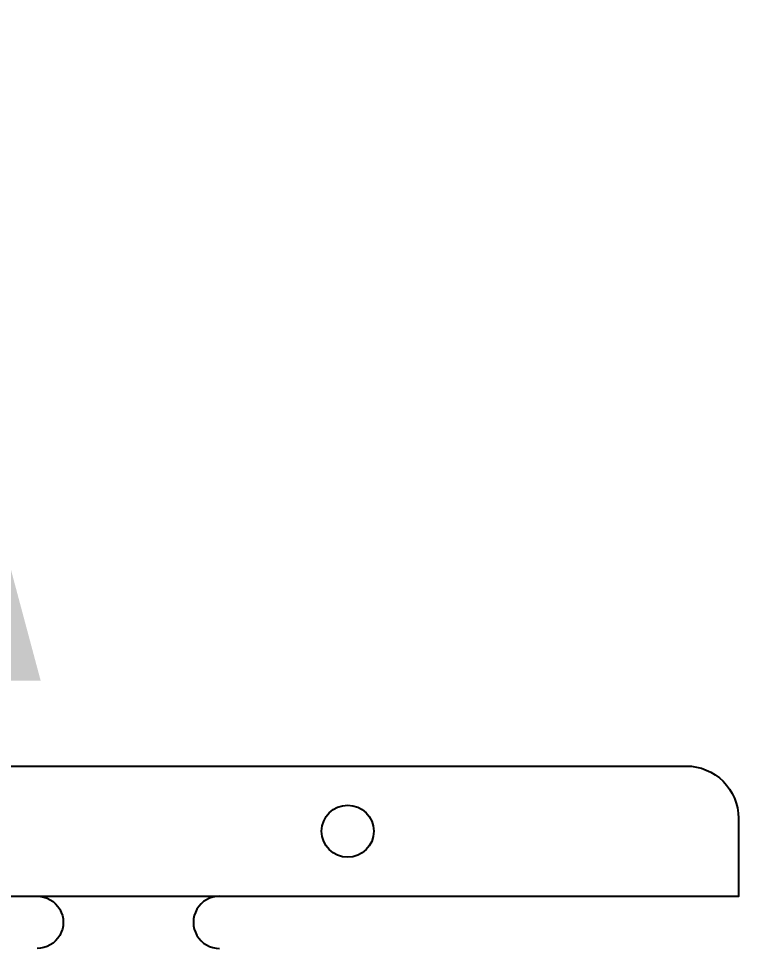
# Model space of a CAD drawing. Extents: x -91 to 88, y -70 to 91.
# Drawn here: x 53.86 to 81.5, y 52.5 to 88.17 of the extents above; entities that cross this region are included whole.
import ezdxf

# ---------------------------------------------------------------- set-up
doc = ezdxf.new("R2010")
doc.units = 0
doc.layers.add('BG_OUTLINE', color=254, linetype='CONTINUOUS')
doc.layers.add('PIN_TOP', color=94, linetype='CONTINUOUS')

msp = doc.modelspace()

# ---------------------------------------------------------------- linework, layer by layer
at = {"layer": 'BG_OUTLINE'}
for points in [[(-65.731136, 54.500018), (-90.532204, 54.500018), (-90.532204, 57.500012, -0.414214), (-88.532208, 59.500008), (79.499968, 59.500008, -0.414214), (81.499964, 57.500012), (81.499964, 54.500018), (-10.026904, 54.500018)], [(54.578504, 54.503828, -1.000016), (54.578504, 52.503832)], [(61.577982, 54.503828, 1.000016), (61.577982, 52.503832)]]:
    msp.add_lwpolyline(points, format="xyb", dxfattribs=at)
msp.add_lwpolyline([(60.67298, 54.500018), (47.869094, 54.500018)], dxfattribs=at)
at = {"layer": 'PIN_TOP'}
msp.add_circle((66.499994, 56.999886), 0.999998, dxfattribs=at)

# ---------------------------------------------------------------- texts
at = {"layer": 'BG_OUTLINE', "width": 0.725}
msp.add_text('A', height=25.4, dxfattribs=at).set_placement((38.33622, 62.77483))

doc.saveas('drawing.dxf')
